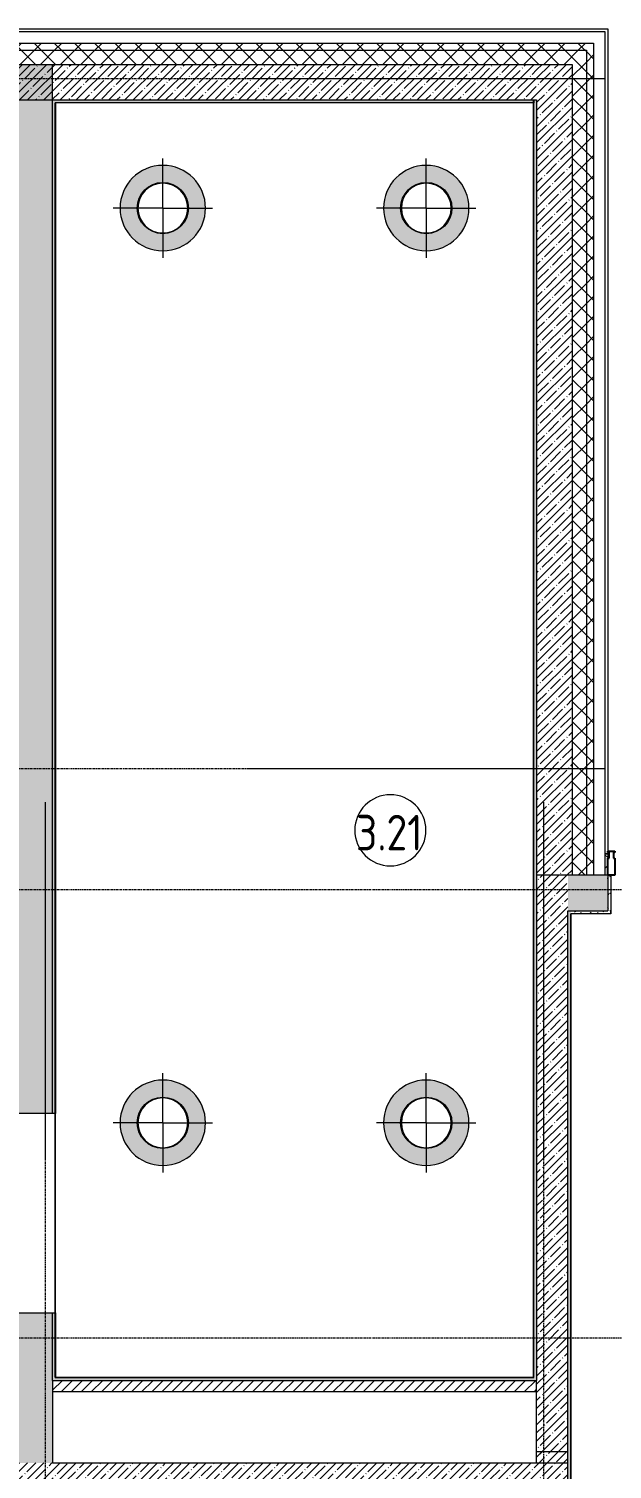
# Model space of a CAD drawing. Header units: millimetres. Extents: x 81303 to 275082, y -8553 to 29000.
# Drawn here: x 89244 to 93341, y 17226 to 27350 of the extents above; entities that cross this region are included whole.
import ezdxf

# ---------------------------------------------------------------- set-up
doc = ezdxf.new("R2010")
doc.units = ezdxf.units.MM
doc.linetypes.add('Осевая', pattern=[31.75, 6.35, -4.7625, 15.875, -4.7625])
for name, color, linetype, lineweight, true_color in [('A-ANNO-NOTE', 1, 'Continuous', 9, 0xff0000), ('A-CLNG-1', 7, 'Continuous', 9, 0xeaeaea), ('A-WALL-1', 7, 'Continuous', 9, 0x3c3c3c), ('A-WALL-FNSH-1', 7, 'Continuous', 9, 0x3c3c3c), ('I-WALL-1', 7, 'Continuous', 9, 0x535353)]:
    doc.layers.add(name, color=color, linetype=linetype, lineweight=lineweight, true_color=true_color)
for name, color, linetype, lineweight in [('A-AREA-IDEN', 7, 'Continuous', 9), ('A-GLAZ-CWMG', 7, 'Continuous', 9), ('A-GLAZ-CWMG-1', 7, 'Continuous', 25), ('A-WALL', 7, 'Continuous', 9), ('I-WALL', 7, 'Continuous', 9), ('Оси', 7, 'Continuous', 9), ('Оси-2', 7, 'Осевая', 9)]:
    doc.layers.add(name, color=color, linetype=linetype, lineweight=lineweight)
doc.layers.add('A-CLNG-PATT-1', color=7, linetype='Continuous', lineweight=9, transparency=1)
doc.styles.add('GOST Common_1', font='GOST_Common.ttf', dxfattribs={"width": 0.9, "height": 250})
pattern_1 = [(45, (0, 0), (-70.71068, 70.71068), []), (135, (0, 0), (-70.71068, -70.71068), [])]
pattern_2 = [(45, (0, 0), (-57.024626, 57.024626), []), (45, (57.025, 0), (-57.024626, 57.024626), [100.806, -20.161, 3.353, -16.808])]
pattern_3 = [(0, (0, 0), (121.92, 30.48), [10.058, -81.382, 10.058, -81.382, -487.68]), (0, (0, 0), (121.92, 30.48), [-182.88, 10.058, -172.822, 10.058, -81.382, -213.36]), (0, (0, 0), (121.92, 30.48), [-457.2, 10.058, -50.902, 10.058, -142.342]), (120, (45.72, 15.24), (-87.356454, 90.345817), [10.058, -81.382, 10.058, -81.382, -487.68]), (120, (45.72, 15.24), (-87.356454, 90.345817), [-182.88, 10.058, -172.822, 10.058, -81.382, -213.36]), (120, (45.72, 15.24), (-87.356454, 90.345817), [-457.2, 10.058, -50.902, 10.058, -142.342]), (240, (60.96, 76.2), (-34.563546, -120.825817), [10.058, -81.382, 10.058, -81.382, -487.68]), (240, (60.96, 76.2), (-34.563546, -120.825817), [-182.88, 10.058, -172.822, 10.058, -81.382, -213.36]), (240, (60.96, 76.2), (-34.563546, -120.825817), [-457.2, 10.058, -50.902, 10.058, -142.342])]

# ---------------------------------------------------------------- blocks, each defined once
blk = doc.blocks.new('Прямоугольный импост - Импост структурный с накладкой - 170мм-22854979-Сводный план потолка 3 этажа в осях 23-33')
at = {"layer": 'A-GLAZ-CWMG-1'}
for p, q in [((-50, 40), (-50, 160)), ((-50, 160), (0, 160)), ((0, 160), (0, 40)), ((-40, 40), (-50, 40)), ((-50, 0), (-40, 0)), ((-50, -10), (-50, 0)), ((-40, 0), (-40, 40)), ((0, 40), (-10, 40)), ((-10, 40), (-10, 0)), ((-10, 0), (0, 0)), ((0, 0), (0, -10)), ((0, -10), (-50, -10))]:
    blk.add_line(p, q, dxfattribs=at)
blk = doc.blocks.new('Марка_Помещения - Номер-25198446-Сводный план потолка 3 этажа в осях 23-33')
at = {"layer": 'A-AREA-IDEN'}
for start, end in [(360, 180), (180, 360)]:
    blk.add_arc((0, 0), 2.5, start, end, dxfattribs=at)

msp = doc.modelspace()

# ---------------------------------------------------------------- hatches: boundary and pattern name
at = {"layer": 'A-CLNG-PATT-1'}
h = msp.add_hatch(color=256, dxfattribs=at)
h.paths.add_polyline_path([(90185, 25790), (90243.5, 25795.8), (90299.8, 25812.8), (90351.7, 25840.6), (90397.1, 25877.9), (90434.4, 25923.3), (90462.2, 25975.2), (90479.2, 26031.5), (90485, 26090), (90479.2, 26148.5), (90462.2, 26204.8), (90434.4, 26256.7), (90397.1, 26302.1), (90351.7, 26339.4), (90299.8, 26367.2), (90243.5, 26384.2), (90185, 26390), (90126.5, 26384.2), (90070.2, 26367.2), (90018.3, 26339.4), (89972.9, 26302.1), (89935.6, 26256.7), (89907.8, 26204.8), (89890.8, 26148.5), (89885, 26090), (89890.8, 26031.5), (89907.8, 25975.2), (89935.6, 25923.3), (89972.9, 25877.9), (90018.3, 25840.6), (90070.2, 25812.8), (90126.5, 25795.8)])
h.paths.add_polyline_path([(90185, 25915), (90139.7, 25921), (90097.5, 25938.4), (90061.3, 25966.3), (90033.4, 26002.5), (90016, 26044.7), (90010, 26090), (90016, 26135.3), (90033.4, 26177.5), (90061.3, 26213.7), (90097.5, 26241.6), (90139.7, 26259), (90185, 26265), (90230.3, 26259), (90272.5, 26241.6), (90308.7, 26213.7), (90336.6, 26177.5), (90354, 26135.3), (90360, 26090), (90354, 26044.7), (90336.6, 26002.5), (90308.7, 25966.3), (90272.5, 25938.4), (90230.3, 25921)])
h = msp.add_hatch(color=256, dxfattribs=at)
h.paths.add_polyline_path([(92035, 25790), (92093.5, 25795.8), (92149.8, 25812.8), (92201.7, 25840.6), (92247.1, 25877.9), (92284.4, 25923.3), (92312.2, 25975.2), (92329.2, 26031.5), (92335, 26090), (92329.2, 26148.5), (92312.2, 26204.8), (92284.4, 26256.7), (92247.1, 26302.1), (92201.7, 26339.4), (92149.8, 26367.2), (92093.5, 26384.2), (92035, 26390), (91976.5, 26384.2), (91920.2, 26367.2), (91868.3, 26339.4), (91822.9, 26302.1), (91785.6, 26256.7), (91757.8, 26204.8), (91740.8, 26148.5), (91735, 26090), (91740.8, 26031.5), (91757.8, 25975.2), (91785.6, 25923.3), (91822.9, 25877.9), (91868.3, 25840.6), (91920.2, 25812.8), (91976.5, 25795.8)])
h.paths.add_polyline_path([(92035, 25915), (91989.7, 25921), (91947.5, 25938.4), (91911.3, 25966.3), (91883.4, 26002.5), (91866, 26044.7), (91860, 26090), (91866, 26135.3), (91883.4, 26177.5), (91911.3, 26213.7), (91947.5, 26241.6), (91989.7, 26259), (92035, 26265), (92080.3, 26259), (92122.5, 26241.6), (92158.7, 26213.7), (92186.6, 26177.5), (92204, 26135.3), (92210, 26090), (92204, 26044.7), (92186.6, 26002.5), (92158.7, 25966.3), (92122.5, 25938.4), (92080.3, 25921)])
h = msp.add_hatch(color=256, dxfattribs=at)
h.paths.add_polyline_path([(90185, 19360.5), (90243.5, 19366.3), (90299.8, 19383.3), (90351.7, 19411.1), (90397.1, 19448.4), (90434.4, 19493.8), (90462.2, 19545.7), (90479.2, 19602), (90485, 19660.5), (90479.2, 19719), (90462.2, 19775.3), (90434.4, 19827.2), (90397.1, 19872.6), (90351.7, 19909.9), (90299.8, 19937.7), (90243.5, 19954.7), (90185, 19960.5), (90126.5, 19954.7), (90070.2, 19937.7), (90018.3, 19909.9), (89972.9, 19872.6), (89935.6, 19827.2), (89907.8, 19775.3), (89890.8, 19719), (89885, 19660.5), (89890.8, 19602), (89907.8, 19545.7), (89935.6, 19493.8), (89972.9, 19448.4), (90018.3, 19411.1), (90070.2, 19383.3), (90126.5, 19366.3)])
h.paths.add_polyline_path([(90185, 19485.5), (90139.7, 19491.5), (90097.5, 19508.9), (90061.3, 19536.8), (90033.4, 19573), (90016, 19615.2), (90010, 19660.5), (90016, 19705.8), (90033.4, 19748), (90061.3, 19784.2), (90097.5, 19812.1), (90139.7, 19829.5), (90185, 19835.5), (90230.3, 19829.5), (90274.5, 19810.5), (90308.7, 19784.2), (90336.6, 19748), (90354, 19705.8), (90360, 19660.5), (90354, 19615.2), (90336.6, 19573), (90308.7, 19536.8), (90272.5, 19508.9), (90230.3, 19491.5)])
h = msp.add_hatch(color=256, dxfattribs=at)
h.paths.add_polyline_path([(92035, 19360.5), (92093.5, 19366.3), (92149.8, 19383.3), (92201.7, 19411.1), (92247.1, 19448.4), (92284.4, 19493.8), (92312.2, 19545.7), (92329.2, 19602), (92335, 19660.5), (92329.2, 19719), (92312.2, 19775.3), (92284.4, 19827.2), (92247.1, 19872.6), (92201.7, 19909.9), (92149.8, 19937.7), (92093.5, 19954.7), (92035, 19960.5), (91976.5, 19954.7), (91920.2, 19937.7), (91868.3, 19909.9), (91822.9, 19872.6), (91785.6, 19827.2), (91757.8, 19775.3), (91740.8, 19719), (91735, 19660.5), (91740.8, 19602), (91757.8, 19545.7), (91785.6, 19493.8), (91822.9, 19448.4), (91868.3, 19411.1), (91920.2, 19383.3), (91976.5, 19366.3)])
h.paths.add_polyline_path([(92035, 19485.5), (91989.7, 19491.5), (91947.5, 19508.9), (91911.3, 19536.8), (91883.4, 19573), (91866, 19615.2), (91860, 19660.5), (91866, 19705.8), (91885.5, 19750.7), (91911.3, 19784.2), (91947.5, 19812.1), (91989.7, 19829.5), (92035, 19835.5), (92080.3, 19829.5), (92122.5, 19812.1), (92158.7, 19784.2), (92186.6, 19748), (92204, 19705.8), (92210, 19660.5), (92204, 19615.2), (92186.6, 19573), (92158.7, 19536.8), (92122.5, 19508.9), (92080.3, 19491.5)])
at = {"layer": 'A-WALL'}
h = msp.add_hatch(dxfattribs=at)
h.set_pattern_fill('FP_2', color=256, style=0, pattern_type=2)
h.set_pattern_definition(pattern_1)
h.paths.add_polyline_path([(93210, 27200), (93210, 27250), (84850.7, 27250), (84850.7, 27200), (93160, 27200)])
h = msp.add_hatch(dxfattribs=at)
h.set_pattern_fill('FP_2', color=256, style=0, pattern_type=2)
h.set_pattern_definition(pattern_1)
h.paths.add_polyline_path([(93160, 27100), (93160, 27200), (84850.7, 27200), (84850.7, 27100), (93060, 27100)])
h = msp.add_hatch(dxfattribs=at)
h.set_pattern_fill('FP_2', color=256, style=0, pattern_type=2)
h.set_pattern_definition(pattern_1)
h.paths.add_polyline_path([(93160, 21400), (93210, 21400), (93210, 27200), (93160, 27200), (93160, 21687.5)])
h = msp.add_hatch(dxfattribs=at)
h.set_pattern_fill('FP_2', color=256, style=0, pattern_type=2)
h.set_pattern_definition(pattern_1)
h.paths.add_polyline_path([(93160, 21400), (93160, 27100), (93060, 27100), (93060, 21400)])
h = msp.add_hatch(dxfattribs=at)
h.set_pattern_fill('FP_2', color=256, style=0, pattern_type=2)
h.set_pattern_definition(pattern_1)
h.paths.add_polyline_path([(125080, 21400), (125230, 21400), (125230, 21550), (120150.2, 21550), (120150.2, 21400), (124830, 21400)])
h.paths.add_polyline_path([(119250.2, 21400), (119250.2, 21550), (117900.4, 21550), (117900.4, 21400), (117984, 21400)])
h.paths.add_polyline_path([(116695.2, 21400), (117000.4, 21400), (117000.4, 21550), (116130.4, 21550), (116130.4, 21400)])
h.paths.add_polyline_path([(114700.4, 21400), (114700.4, 21550), (113550, 21550), (113550, 21400)])
h.paths.add_polyline_path([(111250, 21400), (111250, 21550), (109950.4, 21550), (109950.4, 21400), (111050, 21400)])
h.paths.add_polyline_path([(93290, 21400), (93310, 21400), (93310, 21550), (93290, 21550)])
h.paths.add_polyline_path([(109050.4, 21400), (109050.4, 21550), (107750.4, 21550), (107750.4, 21400)])
h.paths.add_polyline_path([(106850.4, 21400), (106850.4, 21550), (105550.2, 21550), (105550.2, 21400), (106050, 21400)])
h.paths.add_polyline_path([(104650.2, 21400), (104650.2, 21550), (103450, 21550), (103450, 21400)])
h.paths.add_polyline_path([(101150, 21400), (101150, 21550), (96610, 21550), (96610, 21400), (100800, 21400)])
at = {"layer": 'I-WALL'}
h = msp.add_hatch(dxfattribs=at)
h.set_pattern_fill('FP_1', color=256, style=0, pattern_type=2)
h.set_pattern_definition(pattern_2)
h.paths.add_polyline_path([(92810, 26850), (92810, 27100), (89135, 27100), (89135, 26850), (92790, 26850)])
h = msp.add_hatch(dxfattribs=at)
h.set_pattern_fill('FP_1', color=256, style=0, pattern_type=2)
h.set_pattern_definition(pattern_2)
h.paths.add_polyline_path([(89160, 17270), (89410, 17270), (89410, 18325), (89160, 18325)])
h.paths.add_polyline_path([(89410, 19725), (89410, 27100), (89160, 27100), (89160, 19725)])
h = msp.add_hatch(dxfattribs=at)
h.set_pattern_fill('FP_1', color=256, style=0, pattern_type=2)
h.set_pattern_definition(pattern_2)
h.paths.add_polyline_path([(93060, 21400), (93060, 27100), (92810, 27100), (92810, 21400), (92852.1, 21400)])
h = msp.add_hatch(dxfattribs=at)
h.set_pattern_fill('FP_21', color=256, style=0, pattern_type=2)
h.set_pattern_definition(pattern_3)
h.paths.add_polyline_path([(92790, 26830), (92790, 26850), (89410, 26850), (89410, 26830), (92789, 26830)])
h = msp.add_hatch(dxfattribs=at)
h.set_pattern_fill('FP_21', color=256, style=0, pattern_type=2)
h.set_pattern_definition(pattern_3)
h.paths.add_polyline_path([(89410, 17870), (89430, 17871), (89430, 18325), (89410, 18325)])
h.paths.add_polyline_path([(89430, 19725), (89430, 26830), (89410, 26830), (89410, 19725)])
h = msp.add_hatch(dxfattribs=at)
h.set_pattern_fill('FP_21', color=256, style=0, pattern_type=2)
h.set_pattern_definition(pattern_3)
h.paths.add_polyline_path([(92810, 17870), (92810, 26850), (92790, 26850), (92790, 17870)])
h = msp.add_hatch(dxfattribs=at)
h.set_pattern_fill('FP_1', color=256, style=0, pattern_type=2)
h.set_pattern_definition(pattern_2)
h.paths.add_polyline_path([(93030, 17270), (93030, 21400), (92810, 21400), (92810, 17270)])
h = msp.add_hatch(dxfattribs=at)
h.set_pattern_fill('FP_1', color=256, style=0, pattern_type=2)
h.set_pattern_definition(pattern_2)
h.paths.add_polyline_path([(100580, 21150), (100580, 21400), (96610, 21400), (96610, 21150), (99940.6, 21150)])
h.paths.add_polyline_path([(93030, 21150), (93310, 21150), (93310, 21400), (93030, 21400)])
h = msp.add_hatch(dxfattribs=at)
h.set_pattern_fill('FP_21', color=256, style=0, pattern_type=2)
h.set_pattern_definition(pattern_3)
h.paths.add_polyline_path([(93330, 21150), (93330, 21400), (93310, 21400), (93310, 21150)])
h = msp.add_hatch(dxfattribs=at)
h.set_pattern_fill('FP_21', color=256, style=0, pattern_type=2)
h.set_pattern_definition(pattern_3)
h.paths.add_polyline_path([(93030, 13640), (93050, 13640), (93050, 21150), (93030, 21150), (93030, 15426.3)])
h = msp.add_hatch(dxfattribs=at)
h.set_pattern_fill('FP_21', color=256, style=0, pattern_type=2)
h.set_pattern_definition(pattern_3)
h.paths.add_polyline_path([(93330, 21130), (93330, 21150), (93050, 21150), (93050, 21130)])
h = msp.add_hatch(dxfattribs=at)
h.set_pattern_fill('FP_21', color=256, style=0, pattern_type=2)
h.set_pattern_definition(pattern_3)
h.paths.add_polyline_path([(92810, 17850), (92810, 17870), (89410, 17870), (89410, 17850), (92207.7, 17850)])
h = msp.add_hatch(dxfattribs=at)
h.set_pattern_fill('FP_5', color=256, style=0, pattern_type=2)
h.set_pattern_definition([(45, (0, 0), (-35.35534, 35.35534), [])])
h.paths.add_polyline_path([(92810, 17770), (92810, 17850), (89410, 17850), (89410, 17770), (92207.7, 17770)])
h = msp.add_hatch(dxfattribs=at)
h.set_pattern_fill('FP_1', color=256, style=0, pattern_type=2)
h.set_pattern_definition(pattern_2)
h.paths.add_polyline_path([(93030, 13620), (93030, 17350), (92810, 17350), (92810, 13620)])
h = msp.add_hatch(dxfattribs=at)
h.set_pattern_fill('FP_1', color=256, style=0, pattern_type=2)
h.set_pattern_definition(pattern_2)
h.paths.add_polyline_path([(92810, 17050), (92810, 17270), (86490, 17270), (86490, 17050), (92790, 17050)])

# ---------------------------------------------------------------- linework, layer by layer
at = {"layer": 'A-ANNO-NOTE'}
for p, q in [((90185, 26090), (90185, 26438.9)), ((92035, 26090), (92035, 26438.9)), ((90185, 26090), (89836.1, 26090)), ((90185, 26090), (90185, 25741.1)), ((90185, 26090), (90533.9, 26090)), ((92035, 26090), (91686.1, 26090)), ((92035, 26090), (92035, 25741.1)), ((92035, 26090), (92383.9, 26090)), ((90185, 19660.5), (90185, 20009.4)), ((92035, 19660.5), (92035, 20009.4)), ((90185, 19660.5), (89836.1, 19660.5)), ((90185, 19660.5), (90185, 19311.6)), ((90185, 19660.5), (90533.9, 19660.5)), ((92035, 19660.5), (91686.1, 19660.5)), ((92035, 19660.5), (92035, 19311.6)), ((92035, 19660.5), (92383.9, 19660.5))]:
    msp.add_line(p, q, dxfattribs=at)
for centre in [(90185, 26090), (92035, 26090), (90185, 19660.5), (92035, 19660.5)]:
    msp.add_circle(centre, 180, dxfattribs=at)
at = {"layer": 'A-CLNG-1'}
for centre, radius, start, end in [((90185, 26090), 300, 0, 180), ((90185, 26090), 300, 0, 180), ((92035, 26090), 300, 0, 180), ((92035, 26090), 300, 0, 180), ((90185, 26090), 175, 0, 180), ((90185, 26090), 175, 0, 180), ((92035, 26090), 175, 0, 180), ((92035, 26090), 175, 0, 180), ((90185, 26090), 300, 180, 0), ((90185, 26090), 300, 180, 0), ((90185, 26090), 175, 180, 0), ((90185, 26090), 175, 180, 0), ((92035, 26090), 300, 180, 0), ((92035, 26090), 300, 180, 0), ((92035, 26090), 175, 180, 0), ((92035, 26090), 175, 180, 0), ((90185, 19660.5), 300, 0, 180), ((90185, 19660.5), 300, 0, 180), ((92035, 19660.5), 300, 0, 180), ((92035, 19660.5), 300, 0, 180), ((90185, 19660.5), 175, 0, 180), ((90185, 19660.5), 175, 0, 180), ((92035, 19660.5), 175, 0, 180), ((92035, 19660.5), 175, 0, 180), ((90185, 19660.5), 300, 180, 0), ((90185, 19660.5), 300, 180, 0), ((90185, 19660.5), 175, 180, 0), ((90185, 19660.5), 175, 180, 0), ((92035, 19660.5), 300, 180, 0), ((92035, 19660.5), 300, 180, 0), ((92035, 19660.5), 175, 180, 0), ((92035, 19660.5), 175, 180, 0)]:
    msp.add_arc(centre, radius, start, end, dxfattribs=at)
at = {"layer": 'A-WALL'}
for p, q in [((84850.7, 27330), (93290, 27330)), ((84850.7, 27250), (93210, 27250)), ((93210, 27250), (93210, 21400)), ((93290, 27330), (93290, 21400)), ((84850.7, 27200), (93160, 27200)), ((93160, 27200), (93160, 21400)), ((89410, 19725), (89410, 27100)), ((93060, 27100), (93060, 21400)), ((89430, 26829), (89430, 26830)), ((92790, 26830), (89430, 26830)), ((92789, 26830), (92789, 26829)), ((92810, 26850), (92810, 17850)), ((89430, 19725), (89430, 26829)), ((89430, 26829), (89431, 26829)), ((89430, 26829), (89430, 19725)), ((93290, 21553), (93310, 21553)), ((93290, 21550), (93310, 21550)), ((93330, 21400), (93160, 21400)), ((93030, 21150), (93310, 21150)), ((93050, 13640), (93050, 21130)), ((93050, 21129), (93051, 21129)), ((89410, 17850), (89410, 18325)), ((89430, 17871), (89430, 18325)), ((89430, 18325), (89430, 17870)), ((89431, 17871), (89430, 17871)), ((92790, 17870), (89430, 17870)), ((89430, 17870), (92790, 17870)), ((92790, 17871), (92789, 17871)), ((93030, 13620), (93030, 17350))]:
    msp.add_line(p, q, dxfattribs=at)
at = {"layer": 'A-WALL-1'}
for p, q in [((84850.7, 27100), (93060, 27100)), ((89135, 27100), (92810, 27100)), ((84970, 26850), (92810, 26850)), ((92790, 17870), (92790, 26830)), ((93160, 21400), (92810, 21400)), ((93310, 21400), (93310, 21150)), ((93330, 21400), (93330, 21150)), ((93030, 17350), (93030, 21150)), ((93330, 21130), (93050, 21130)), ((89430, 19725), (89140, 19725)), ((89140, 18325), (89430, 18325)), ((89410, 17850), (89410, 17270)), ((89410, 17850), (92810, 17850)), ((92810, 17270), (92810, 17850)), ((92810, 17770), (89410, 17770)), ((92810, 17350), (93030, 17350)), ((89410, 17270), (93030, 17270))]:
    msp.add_line(p, q, dxfattribs=at)
at = {"layer": 'A-WALL-FNSH-1'}
for p, q in [((84850.7, 27350), (93310, 27350)), ((93310, 27350), (93310, 21400)), ((92789, 26830), (92789, 26850)), ((92790, 26850), (92790, 26830)), ((92789, 26829), (89431, 26829)), ((89431, 26829), (89431, 19725)), ((92789, 17871), (92789, 26829)), ((93331, 21129), (93051, 21129)), ((93051, 21129), (93051, 13641)), ((93330, 21130), (93330, 21150)), ((93330, 21150), (93331, 21150)), ((93331, 21150), (93331, 21129)), ((89431, 19725), (89430, 19725)), ((89430, 18325), (89431, 18325)), ((89431, 18325), (89431, 17871)), ((89431, 17871), (92789, 17871))]:
    msp.add_line(p, q, dxfattribs=at)
at = {"layer": 'I-WALL-1'}
for p, q in [((89430, 19725), (89430, 18325)), ((89430, 18325), (89430, 19725)), ((89431, 18325), (89431, 19725))]:
    msp.add_line(p, q, dxfattribs=at)
at = {"layer": 'Оси'}
for p, q in [((90790, 27000), (93290, 27000)), ((90790, 22150), (93290, 22150)), ((89360, 19415.1), (89360, 21915.1)), ((92860, 19415.1), (92860, 21915.1))]:
    msp.add_line(p, q, dxfattribs=at)
at = {"layer": 'Оси-2'}
for p, q in [((84603.1, 27000), (90790, 27000)), ((84603.1, 22150), (90790, 22150)), ((84603.1, 21300), (122455, 21300)), ((89360, 593.7), (89360, 19415.1)), ((92860, 593.7), (92860, 19415.1)), ((84603.1, 18150), (122455, 18150))]:
    msp.add_line(p, q, dxfattribs=at)

# ---------------------------------------------------------------- block references
at = {"layer": 'A-AREA-IDEN', "xscale": 99.99999999999993, "yscale": 99.99999999999993, "zscale": 99.99999999999993}
msp.add_blockref('Марка_Помещения - Номер-25198446-Сводный план потолка 3 этажа в осях 23-33', (91782.7, 21716.4), dxfattribs=at)
at = {"layer": 'A-GLAZ-CWMG', "rotation": 180}
msp.add_blockref('Прямоугольный импост - Импост структурный с накладкой - 170мм-22854979-Сводный план потолка 3 этажа в осях 23-33', (93310, 21560), dxfattribs=at)

# ---------------------------------------------------------------- texts
at = {"layer": 'A-AREA-IDEN', "insert": (91540.9, 21824.9), "char_height": 250, "width": 606.076, "attachment_point": 1, "style": 'GOST Common_1'}
msp.add_mtext('3.21', dxfattribs=at)

doc.saveas('drawing.dxf')
